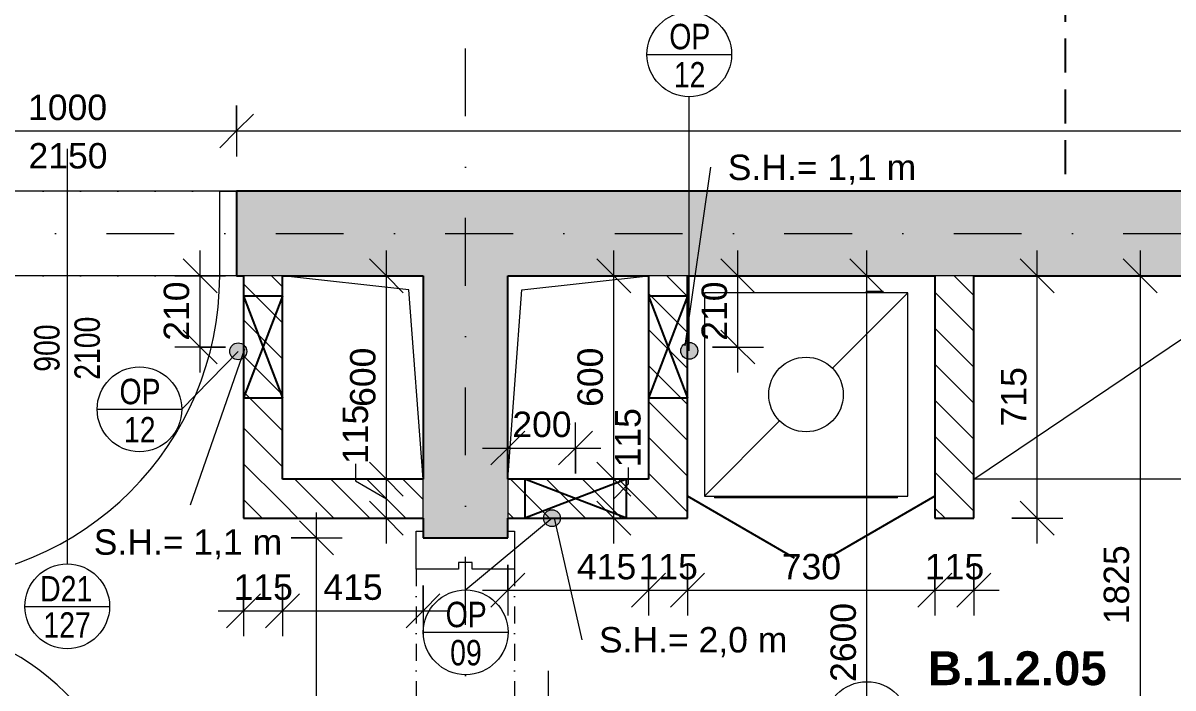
# Model space of a CAD drawing. Header units: millimetres. Extents: x -8633 to 38101, y -2985 to 57546.
# Drawn here: x 5865 to 9259, y 49462 to 51424 of the extents above; entities that cross this region are included whole.
import ezdxf

# ---------------------------------------------------------------- set-up
doc = ezdxf.new("R2010")
doc.units = ezdxf.units.MM
for name, pattern in [('HA_Dash_3mm-S1mm', [150, 100, -50]), ('HA_DashDot_10mm-S3mm', [500, 200, -150, 0, -150]), ('HA_DashDot_2_2mm-S0_6mm', [110, 50, -30, 0, -30])]:
    doc.linetypes.add(name, pattern=pattern)
for name, color, linetype, lineweight in [('A-____-____-DIMS', 9, 'Continuous', 5), ('A-____-____-DIMS-50', 9, 'Continuous', 5), ('A-AREA-____-IDEN', 9, 'Continuous', 9), ('A-DETL-____-HDLN', 9, 'HA_Dash_3mm-S1mm', 25), ('A-DETL-____-OTLN', 9, 'Continuous', 25), ('A-DETL-GENF-OTLN', 9, 'Continuous', 9), ('A-DOOR-____-IDEN', 9, 'Continuous', 9), ('A-DOOR-____-MCUT', 9, 'HA_DashDot_2_2mm-S0_6mm', 9), ('A-DOOR-____-OTLN', 9, 'Continuous', 9), ('A-DOOR-FRAM-MCUT', 9, 'Continuous', 9), ('A-GENM-____-IDEN', 9, 'Continuous', 9), ('A-GENM-____-OTLN', 9, 'Continuous', 9), ('A-WALL-____-MCUT', 9, 'Continuous', 25), ('A-WALL-____-PATT', 9, 'Continuous', 25), ('E-ELEC-FIXT-OTLN', 9, 'Continuous', 9), ('G-____-____-TEXT', 9, 'Continuous', 5), ('I-FURN-____-OTLN', 9, 'Continuous', 9), ('I-WALL-____-MCUT', 9, 'Continuous', 25), ('S-GRID-____-OTLN', 9, 'Continuous', 5)]:
    doc.layers.add(name, color=color, linetype=linetype, lineweight=lineweight)
doc.styles.add('Arial_1', font='arial.ttf', dxfattribs={"height": 75})
doc.styles.add('Arial_2', font='arial.ttf', dxfattribs={"width": 0.8, "height": 75})
doc.styles.add('Arial_B', font='arialbd.ttf', dxfattribs={"height": 100})
doc.dimstyles.new('Inner_Dimensions', dxfattribs={"dimscale": 304.8, "dimtxt": 76.519455, "dimasz": 0.328084, "dimexe": 0.246063, "dimexo": 0.0625, "dimgap": 0.032808, "dimtad": 1, "dimdec": 0, "dimzin": 0, "dimdsep": 46, "dimtxsty": 'Arial_1', "dimblk1": 'OBLIQUE', "dimblk2": 'OBLIQUE', "dimsah": 1, "dimcen": 0.09, "dimdle": 0.246063, "dimazin": 0, "dimtfac": 1, "dimtdec": 4, "dimtix": 1, "dimtmove": 0, "dimatfit": 3, "dimfxl": 0.246063, "dimfxlon": 1, "dimtvp": 1, "dimtolj": 1, "dimtzin": 0, "dimlwd": 9, "dimlwe": 9, "dimarcsym": 2})
doc.dimstyles.new('Inner_Dimensions_1', dxfattribs={"dimscale": 304.8, "dimtxt": 76.519455, "dimasz": 0.328084, "dimexe": 0.246063, "dimexo": 0.0625, "dimgap": 0.032808, "dimtad": 1, "dimdec": 0, "dimzin": 0, "dimdsep": 46, "dimtxsty": 'Arial_1', "dimblk1": 'OBLIQUE', "dimblk2": 'OBLIQUE', "dimsah": 1, "dimcen": 0.09, "dimdle": 0.246063, "dimazin": 0, "dimtfac": 1, "dimtdec": 4, "dimtix": 1, "dimtmove": 2, "dimatfit": 3, "dimfxl": 0.246063, "dimfxlon": 1, "dimtvp": 1, "dimtolj": 1, "dimtzin": 0, "dimlwd": 9, "dimlwe": 9, "dimarcsym": 2})
doc.dimstyles.new('Inner_Dimensions_2', dxfattribs={"dimscale": 304.8, "dimtxt": 76.519455, "dimasz": 0.328084, "dimexe": 0.246063, "dimexo": 0.0625, "dimgap": 0.032808, "dimtad": 1, "dimdec": 0, "dimzin": 0, "dimdsep": 46, "dimtxsty": 'Arial_1', "dimblk1": 'OBLIQUE', "dimblk2": 'OBLIQUE', "dimsah": 1, "dimcen": 0.09, "dimdle": 0.246063, "dimazin": 0, "dimtfac": 1, "dimtdec": 4, "dimtix": 1, "dimtmove": 1, "dimatfit": 3, "dimfxl": 0.246063, "dimfxlon": 1, "dimtvp": 1, "dimtolj": 1, "dimtzin": 0, "dimlwd": 9, "dimlwe": 9, "dimarcsym": 2})
pattern_1 = [(135, (0, 0), (-53.03301, -53.03301), [])]

# ---------------------------------------------------------------- blocks, each defined once
blk = doc.blocks.new('HA_DR_Single_Swing_Solid - In_BJ_900x2100_Vstupni-2124272-DPS_1NP - B')
at = {"layer": 'A-DOOR-____-MCUT'}
for p, q in [((-450, 125), (450, 125)), ((-450, -125), (450, -125))]:
    blk.add_line(p, q, dxfattribs=at)
at = {"layer": 'A-DOOR-____-OTLN', "lineweight": 5}
blk.add_line((450, 1025), (450, 125), dxfattribs=at)
at = {"layer": 'A-DOOR-____-OTLN'}
for p, q in [((-500, 125), (500, 125)), ((-500, -125), (500, -125))]:
    blk.add_line(p, q, dxfattribs=at)
at = {"layer": 'A-DOOR-____-OTLN', "lineweight": 5}
blk.add_arc((450, 125), 900, 90, 180, dxfattribs=at)
at = {"layer": 'A-DOOR-FRAM-MCUT'}
for p, q in [((-500, 125), (-450, 125)), ((-450, 125), (-450, -125)), ((450, 125), (500, 125)), ((450, -125), (450, 125)), ((-450, -125), (-500, -125)), ((500, -125), (450, -125))]:
    blk.add_line(p, q, dxfattribs=at)
blk = doc.blocks.new('HA_DR_Single_Swing_Solid - In_BJ_700x2100-2124340-DPS_1NP - B')
at = {"layer": 'A-DOOR-____-MCUT'}
for p, q in [((-350, 57.5), (350, 57.5)), ((-350, -57.5), (350, -57.5))]:
    blk.add_line(p, q, dxfattribs=at)
at = {"layer": 'A-DOOR-____-OTLN', "lineweight": 5}
blk.add_line((350, 757.5), (350, 57.5), dxfattribs=at)
blk.add_arc((350, 57.5), 700, 90, 180, dxfattribs=at)
at = {"layer": 'A-DOOR-FRAM-MCUT'}
for p, q in [((-400, 57.5), (-350, 57.5)), ((-350, 57.5), (-350, -57.5)), ((350, 57.5), (400, 57.5)), ((350, -57.5), (350, 57.5)), ((-350, -57.5), (-400, -57.5)), ((400, -57.5), (350, -57.5))]:
    blk.add_line(p, q, dxfattribs=at)
blk = doc.blocks.new('HA_GM_Shaft_Rectangle - Default-2138652-DPS_1NP - B')
at = {"layer": 'A-DETL-GENF-OTLN'}
for p, q in [((41.5, -41.5), (415, 0)), ((0, -600), (41.5, -41.5))]:
    blk.add_line(p, q, dxfattribs=at)
at = {"layer": 'A-GENM-____-OTLN'}
for p, q in [((0, -600), (0, 0)), ((0, 0), (415, 0)), ((415, 0), (415, -600)), ((415, -600), (0, -600))]:
    blk.add_line(p, q, dxfattribs=at)
blk = doc.blocks.new('HA_GM_Shaft_Rectangle - Default-2138654-DPS_1NP - B')
at = {"layer": 'A-DETL-GENF-OTLN'}
for p, q in [((0, 600), (41.5, 41.5)), ((41.5, 41.5), (415, 0))]:
    blk.add_line(p, q, dxfattribs=at)
at = {"layer": 'A-GENM-____-OTLN'}
for p, q in [((0, 600), (0, 0)), ((415, 600), (0, 600)), ((415, 0), (415, 600)), ((0, 0), (415, 0))]:
    blk.add_line(p, q, dxfattribs=at)
blk = doc.blocks.new('R_bathroom_washing_machine - 600x600x900-1448762-DPS_1NP - B')
at = {"layer": 'E-ELEC-FIXT-OTLN'}
for p, q in [((677.5, 596.6), (77.5, 596.6)), ((77.5, 596.6), (77.5, -3.4)), ((455.3, 374.4), (677.5, 596.6)), ((554.7, 601.6), (554.7, 596.6)), ((554.7, 601.6), (572.4, 601.6)), ((572.2, 601.6), (572.2, 596.6)), ((572.4, 601.6), (579.7, 601.6)), ((579.7, 601.6), (586.9, 601.6)), ((586.9, 601.6), (604.7, 601.6)), ((587.2, 596.6), (587.2, 601.6)), ((604.7, 596.6), (604.7, 601.6)), ((677.5, -3.4), (677.5, 596.6)), ((77.5, -3.4), (299.7, 218.9)), ((77.5, -3.4), (677.5, -3.4)), ((107.5, -3.4), (107.5, -8.4)), ((647.5, -8.4), (107.5, -8.4)), ((647.5, -8.4), (647.5, -3.4))]:
    blk.add_line(p, q, dxfattribs=at)
blk.add_circle((377.5, 296.6), 110, dxfattribs=at)
blk = doc.blocks.new('NAB_Šatní_skříň_ADNS - 600x2000xšířka-1735419-DPS_1NP - B')
at = {"layer": 'I-FURN-____-OTLN'}
for p, q in [((0, -600), (890, 0)), ((890, 0), (1780, -600)), ((1780, -600), (0, -600))]:
    blk.add_line(p, q, dxfattribs=at)
blk = doc.blocks.new('HA_DR_Single_SlidingToPocket_Solid - In_BJ_800x2100-2105138-DPS_1NP - B')
at = {"layer": 'A-DOOR-____-MCUT', "linetype": 'Continuous', "lineweight": 5}
for p, q in [((100, 245), (7.6, 298.3)), ((100, 245), (-100, 245)), ((-20, 20), (400, 20)), ((-20, -18.6), (-20, 20)), ((492.5, 20), (820, 20)), ((820, 20), (820, -18.6)), ((820, -18.6), (-20, -18.6))]:
    blk.add_line(p, q, dxfattribs=at)
at = {"layer": 'A-DOOR-____-MCUT'}
for p, q in [((-400, 145), (400, 145)), ((-400, -145), (400, -145))]:
    blk.add_line(p, q, dxfattribs=at)
at = {"layer": 'A-DOOR-FRAM-MCUT'}
for p, q in [((-512.5, 145), (-400, 145)), ((-512.5, 125), (-512.5, 145)), ((-400, 145), (-400, 20)), ((400, 145), (512.5, 145)), ((400, 20), (400, 145)), ((512.5, 145), (512.5, 125)), ((492.5, 47.5), (492.5, 20)), ((852.5, 20), (852.5, 47.5)), ((932.5, 47.5), (932.5, 20)), ((-420, 20), (-420, -20)), ((-400, 20), (-420, 20)), ((492.5, 20), (400, 20)), ((932.5, 20), (852.5, 20)), ((-420, -20), (-400, -20)), ((-400, -20), (-400, -145)), ((400, -20), (492.5, -20)), ((400, -145), (400, -20)), ((492.5, -20), (492.5, -47.5)), ((852.5, -20), (932.5, -20)), ((852.5, -47.5), (852.5, -20)), ((932.5, -20), (932.5, -47.5)), ((-512.5, -145), (-512.5, -125)), ((512.5, -125), (512.5, -145)), ((-400, -145), (-512.5, -145)), ((512.5, -145), (400, -145))]:
    blk.add_line(p, q, dxfattribs=at)
blk = doc.blocks.new('HA_TAG_Door_TypeMark_wDimensions - Scale50_Right with Bouble-921060-DPS_1NP - B')
at = {"layer": 'A-DOOR-____-IDEN'}
for p, q in [((0, 5), (0, -19.5)), ((-2.5, -22), (2.5, -22))]:
    blk.add_line(p, q, dxfattribs=at)
blk.add_circle((0, -22), 2.5, dxfattribs=at)
blk = doc.blocks.new('DIMBLOCK148-DPS_1NP - B')
at = {"layer": 'A-____-____-DIMS-50', "lineweight": 9}
for p, q in [((5495.7, 51180.2), (5495.7, 51030.2)), ((5495.7, 51105.2), (5495.7, 51180.2)), ((6495.7, 51180.2), (6495.7, 51030.2)), ((6495.7, 51105.2), (6495.7, 51180.2)), ((5495.7, 51105.2), (5545.7, 51155.2)), ((6495.7, 51105.2), (6545.7, 51155.2)), ((5495.7, 51105.2), (5445.7, 51055.2)), ((5495.7, 51105.2), (6495.7, 51105.2)), ((6495.7, 51105.2), (6445.7, 51055.2))]:
    blk.add_line(p, q, dxfattribs=at)
at = {"layer": 'A-____-____-DIMS-50', "color": 0, "lineweight": 9, "insert": (5880.3, 51212.5), "char_height": 75, "width": 276.883, "attachment_point": 1, "line_spacing_factor": 0.941778, "style": 'Arial_1'}
blk.add_mtext('1000', dxfattribs=at)
blk = doc.blocks.new('_Oblique')
at = {"color": 0, "linetype": 'ByBlock', "lineweight": -2}
blk.add_line((-0.5, -0.5), (0.5, 0.5), dxfattribs=at)
blk = doc.blocks.new('DIMBLOCK149-DPS_1NP - B')
at = {"layer": 'A-____-____-DIMS-50', "lineweight": 9}
for p, q in [((6495.7, 51180.2), (6495.7, 51030.2)), ((6495.7, 51105.2), (6495.7, 51180.2)), ((15145.7, 51180.2), (15145.7, 51030.2)), ((15145.7, 51105.2), (15145.7, 51180.2)), ((6495.7, 51105.2), (6545.7, 51155.2)), ((15145.7, 51105.2), (15195.7, 51155.2)), ((6495.7, 51105.2), (6445.7, 51055.2)), ((6495.7, 51105.2), (15220.7, 51105.2)), ((15145.7, 51105.2), (15095.7, 51055.2))]:
    blk.add_line(p, q, dxfattribs=at)
at = {"layer": 'A-____-____-DIMS-50', "color": 0, "lineweight": 9, "insert": (10705.3, 51212.5), "char_height": 75, "width": 276.883, "attachment_point": 1, "line_spacing_factor": 0.941778, "style": 'Arial_1'}
blk.add_mtext('8650', dxfattribs=at)
blk = doc.blocks.new('DIMBLOCK188-DPS_1NP - B')
at = {"layer": 'A-____-____-DIMS-50', "lineweight": 9}
for p, q in [((9161.4, 50752.7), (9161.4, 48852.7)), ((9161.4, 50677.7), (9111.4, 50727.7)), ((9236.4, 50677.7), (9086.4, 50677.7)), ((9161.4, 50677.7), (9211.4, 50627.7)), ((9161.4, 50677.7), (9236.4, 50677.7)), ((9161.4, 48852.7), (9111.4, 48902.7)), ((9236.4, 48852.7), (9086.4, 48852.7)), ((9161.4, 48852.7), (9211.4, 48802.7)), ((9161.4, 48852.7), (9236.4, 48852.7))]:
    blk.add_line(p, q, dxfattribs=at)
at = {"layer": 'A-____-____-DIMS-50', "color": 0, "lineweight": 9, "insert": (9054, 49649.9), "char_height": 75, "width": 276.883, "attachment_point": 1, "rotation": 90, "line_spacing_factor": 0.941778, "style": 'Arial_1'}
blk.add_mtext('1825', dxfattribs=at)
blk = doc.blocks.new('DIMBLOCK191-DPS_1NP - B')
at = {"layer": 'A-____-____-DIMS-50', "lineweight": 9}
for p, q in [((6515.7, 49764.5), (6515.7, 49614.5)), ((6515.7, 49689.5), (6515.7, 49764.5)), ((6630.7, 49764.5), (6630.7, 49614.5)), ((6630.7, 49689.5), (6630.7, 49764.5)), ((6515.7, 49689.5), (6565.7, 49739.5)), ((6630.7, 49689.5), (6680.7, 49739.5)), ((6440.7, 49689.5), (6630.7, 49689.5)), ((6515.7, 49689.5), (6465.7, 49639.5)), ((6630.7, 49689.5), (6580.7, 49639.5))]:
    blk.add_line(p, q, dxfattribs=at)
at = {"layer": 'A-____-____-DIMS-50', "color": 0, "lineweight": 9, "insert": (6486.7, 49796.9), "char_height": 75, "width": 207.662, "attachment_point": 1, "line_spacing_factor": 0.941778, "style": 'Arial_1'}
blk.add_mtext('115', dxfattribs=at)
blk = doc.blocks.new('DIMBLOCK192-DPS_1NP - B')
at = {"layer": 'A-____-____-DIMS-50', "lineweight": 9}
for p, q in [((6630.7, 49764.5), (6630.7, 49614.5)), ((6630.7, 49689.5), (6630.7, 49764.5)), ((7045.7, 49764.5), (7045.7, 49614.5)), ((7045.7, 49689.5), (7045.7, 49764.5)), ((6630.7, 49689.5), (6680.7, 49739.5)), ((7045.7, 49689.5), (7095.7, 49739.5)), ((6630.7, 49689.5), (6580.7, 49639.5)), ((6630.7, 49689.5), (7120.7, 49689.5)), ((7045.7, 49689.5), (6995.7, 49639.5))]:
    blk.add_line(p, q, dxfattribs=at)
at = {"layer": 'A-____-____-DIMS-50', "color": 0, "lineweight": 9, "insert": (6751.7, 49796.9), "char_height": 75, "width": 207.662, "attachment_point": 1, "line_spacing_factor": 0.941778, "style": 'Arial_1'}
blk.add_mtext('415', dxfattribs=at)
blk = doc.blocks.new('DIMBLOCK193-DPS_1NP - B')
at = {"layer": 'A-____-____-DIMS-50', "lineweight": 9}
for p, q in [((6846.8, 50122.8), (6846.8, 50072.8)), ((6937.5, 50077.7), (6887.5, 50127.7)), ((6846.8, 50072.8), (6937.5, 50020.2)), ((6862.5, 50077.7), (7012.5, 50077.7)), ((6937.5, 50077.7), (6862.5, 50077.7)), ((6937.5, 49887.7), (6937.5, 50077.7)), ((6937.5, 50077.7), (6987.5, 50027.7)), ((6937.5, 49962.7), (6887.5, 50012.7)), ((6862.5, 49962.7), (7012.5, 49962.7)), ((6937.5, 49962.7), (6862.5, 49962.7)), ((6937.5, 49962.7), (6987.5, 49912.7))]:
    blk.add_line(p, q, dxfattribs=at)
at = {"layer": 'A-____-____-DIMS-50', "color": 0, "lineweight": 9, "insert": (6808.3, 50122.8), "char_height": 75, "width": 207.662, "attachment_point": 1, "rotation": 90, "line_spacing_factor": 0.941778, "style": 'Arial_1'}
blk.add_mtext('115', dxfattribs=at)
blk = doc.blocks.new('DIMBLOCK194-DPS_1NP - B')
at = {"layer": 'A-____-____-DIMS-50', "lineweight": 9}
for p, q in [((6937.5, 50077.7), (6937.5, 50752.7)), ((6937.5, 50677.7), (6887.5, 50727.7)), ((6862.5, 50677.7), (7012.5, 50677.7)), ((6937.5, 50677.7), (6862.5, 50677.7)), ((6937.5, 50677.7), (6987.5, 50627.7)), ((6937.5, 50077.7), (6887.5, 50127.7)), ((6862.5, 50077.7), (7012.5, 50077.7)), ((6937.5, 50077.7), (6862.5, 50077.7)), ((6937.5, 50077.7), (6987.5, 50027.7))]:
    blk.add_line(p, q, dxfattribs=at)
at = {"layer": 'A-____-____-DIMS-50', "color": 0, "lineweight": 9, "insert": (6830.2, 50291.2), "char_height": 75, "width": 207.662, "attachment_point": 1, "rotation": 90, "line_spacing_factor": 0.941778, "style": 'Arial_1'}
blk.add_mtext('600', dxfattribs=at)
blk = doc.blocks.new('DIMBLOCK195-DPS_1NP - B')
at = {"layer": 'A-____-____-DIMS-50', "lineweight": 9}
for p, q in [((7608.6, 50077.7), (7558.6, 50127.7)), ((7650.9, 50112.7), (7650.9, 50062.7)), ((7533.6, 50077.7), (7683.6, 50077.7)), ((7608.6, 50077.7), (7533.6, 50077.7)), ((7608.6, 49887.7), (7608.6, 50077.7)), ((7608.6, 50077.7), (7658.6, 50027.7)), ((7650.9, 50062.7), (7608.6, 50020.2)), ((7608.6, 49962.7), (7558.6, 50012.7)), ((7533.6, 49962.7), (7683.6, 49962.7)), ((7608.6, 49962.7), (7533.6, 49962.7)), ((7608.6, 49962.7), (7658.6, 49912.7))]:
    blk.add_line(p, q, dxfattribs=at)
at = {"layer": 'A-____-____-DIMS-50', "color": 0, "lineweight": 9, "insert": (7612.4, 50112.7), "char_height": 75, "width": 207.662, "attachment_point": 1, "rotation": 90, "line_spacing_factor": 0.941778, "style": 'Arial_1'}
blk.add_mtext('115', dxfattribs=at)
blk = doc.blocks.new('DIMBLOCK196-DPS_1NP - B')
at = {"layer": 'A-____-____-DIMS-50', "lineweight": 9}
for p, q in [((7608.6, 50077.7), (7608.6, 50752.7)), ((7608.6, 50677.7), (7558.6, 50727.7)), ((7533.6, 50677.7), (7683.6, 50677.7)), ((7608.6, 50677.7), (7533.6, 50677.7)), ((7608.6, 50677.7), (7658.6, 50627.7)), ((7608.6, 50077.7), (7558.6, 50127.7)), ((7533.6, 50077.7), (7683.6, 50077.7)), ((7608.6, 50077.7), (7533.6, 50077.7)), ((7608.6, 50077.7), (7658.6, 50027.7))]:
    blk.add_line(p, q, dxfattribs=at)
at = {"layer": 'A-____-____-DIMS-50', "color": 0, "lineweight": 9, "insert": (7501.2, 50291.2), "char_height": 75, "width": 207.662, "attachment_point": 1, "rotation": 90, "line_spacing_factor": 0.941778, "style": 'Arial_1'}
blk.add_mtext('600', dxfattribs=at)
blk = doc.blocks.new('DIMBLOCK197-DPS_1NP - B')
at = {"layer": 'A-____-____-DIMS-50', "lineweight": 9}
for p, q in [((7295.7, 49825.2), (7295.7, 49675.2)), ((7295.7, 49750.2), (7295.7, 49825.2)), ((7710.7, 49825.2), (7710.7, 49675.2)), ((7710.7, 49750.2), (7710.7, 49825.2)), ((7295.7, 49750.2), (7345.7, 49800.2)), ((7710.7, 49750.2), (7760.7, 49800.2)), ((7220.7, 49750.2), (7710.7, 49750.2)), ((7295.7, 49750.2), (7245.7, 49700.2)), ((7710.7, 49750.2), (7660.7, 49700.2))]:
    blk.add_line(p, q, dxfattribs=at)
at = {"layer": 'A-____-____-DIMS-50', "color": 0, "lineweight": 9, "insert": (7500, 49857.5), "char_height": 75, "width": 207.662, "attachment_point": 1, "line_spacing_factor": 0.941778, "style": 'Arial_1'}
blk.add_mtext('415', dxfattribs=at)
blk = doc.blocks.new('DIMBLOCK198-DPS_1NP - B')
at = {"layer": 'A-____-____-DIMS-50', "lineweight": 9}
for p, q in [((7710.7, 49825.2), (7710.7, 49675.2)), ((7710.7, 49750.2), (7710.7, 49825.2)), ((7825.7, 49825.2), (7825.7, 49675.2)), ((7825.7, 49750.2), (7825.7, 49825.2)), ((7710.7, 49750.2), (7760.7, 49800.2)), ((7825.7, 49750.2), (7875.7, 49800.2)), ((7710.7, 49750.2), (7660.7, 49700.2)), ((7710.7, 49750.2), (7825.7, 49750.2)), ((7825.7, 49750.2), (7775.7, 49700.2))]:
    blk.add_line(p, q, dxfattribs=at)
at = {"layer": 'A-____-____-DIMS-50', "color": 0, "lineweight": 9, "insert": (7681.7, 49857.5), "char_height": 75, "width": 207.662, "attachment_point": 1, "line_spacing_factor": 0.941778, "style": 'Arial_1'}
blk.add_mtext('115', dxfattribs=at)
blk = doc.blocks.new('DIMBLOCK199-DPS_1NP - B')
at = {"layer": 'A-____-____-DIMS-50', "lineweight": 9}
for p, q in [((7825.7, 49825.2), (7825.7, 49675.2)), ((7825.7, 49750.2), (7825.7, 49825.2)), ((8555.7, 49825.2), (8555.7, 49675.2)), ((8555.7, 49750.2), (8555.7, 49825.2)), ((7825.7, 49750.2), (7875.7, 49800.2)), ((8555.7, 49750.2), (8605.7, 49800.2)), ((7825.7, 49750.2), (7775.7, 49700.2)), ((7825.7, 49750.2), (8555.7, 49750.2)), ((8555.7, 49750.2), (8505.7, 49700.2))]:
    blk.add_line(p, q, dxfattribs=at)
at = {"layer": 'A-____-____-DIMS-50', "color": 0, "lineweight": 9, "insert": (8104.2, 49857.5), "char_height": 75, "width": 207.662, "attachment_point": 1, "line_spacing_factor": 0.941778, "style": 'Arial_1'}
blk.add_mtext('730', dxfattribs=at)
blk = doc.blocks.new('DIMBLOCK200-DPS_1NP - B')
at = {"layer": 'A-____-____-DIMS-50', "lineweight": 9}
for p, q in [((8555.7, 49825.2), (8555.7, 49675.2)), ((8555.7, 49750.2), (8555.7, 49825.2)), ((8670.7, 49825.2), (8670.7, 49675.2)), ((8670.7, 49750.2), (8670.7, 49825.2)), ((8555.7, 49750.2), (8605.7, 49800.2)), ((8670.7, 49750.2), (8720.7, 49800.2)), ((8555.7, 49750.2), (8505.7, 49700.2)), ((8555.7, 49750.2), (8745.7, 49750.2)), ((8670.7, 49750.2), (8620.7, 49700.2))]:
    blk.add_line(p, q, dxfattribs=at)
at = {"layer": 'A-____-____-DIMS-50', "color": 0, "lineweight": 9, "insert": (8526.7, 49857.5), "char_height": 75, "width": 207.662, "attachment_point": 1, "line_spacing_factor": 0.941778, "style": 'Arial_1'}
blk.add_mtext('115', dxfattribs=at)
blk = doc.blocks.new('DIMBLOCK201-DPS_1NP - B')
at = {"layer": 'A-____-____-DIMS-50', "lineweight": 9}
for p, q in [((8858, 49887.7), (8858, 50752.7)), ((8858, 50677.7), (8808, 50727.7)), ((8783, 50677.7), (8933, 50677.7)), ((8858, 50677.7), (8783, 50677.7)), ((8858, 50677.7), (8908, 50627.7)), ((8858, 49962.7), (8808, 50012.7)), ((8783, 49962.7), (8933, 49962.7)), ((8858, 49962.7), (8783, 49962.7)), ((8858, 49962.7), (8908, 49912.7))]:
    blk.add_line(p, q, dxfattribs=at)
at = {"layer": 'A-____-____-DIMS-50', "color": 0, "lineweight": 9, "insert": (8750.7, 50233.7), "char_height": 75, "width": 207.662, "attachment_point": 1, "rotation": 90, "line_spacing_factor": 0.941778, "style": 'Arial_1'}
blk.add_mtext('715', dxfattribs=at)
blk = doc.blocks.new('HA_TAG_GM_Products - Generic-588599-DPS_1NP - B')
at = {"layer": 'A-GENM-____-IDEN'}
blk.add_line((-2.5, 0), (2.5, 0), dxfattribs=at)
blk.add_circle((0, 0), 2.5, dxfattribs=at)
blk = doc.blocks.new('DIMBLOCK251-DPS_1NP - B')
at = {"layer": 'A-____-____-DIMS-50', "lineweight": 9}
for p, q in [((6387.9, 50392.8), (6387.9, 50752.7)), ((6387.9, 50677.7), (6337.9, 50727.7)), ((6312.9, 50677.7), (6462.9, 50677.7)), ((6387.9, 50677.7), (6312.9, 50677.7)), ((6387.9, 50677.7), (6437.9, 50627.7)), ((6387.9, 50467.8), (6337.9, 50517.8)), ((6462.9, 50467.8), (6312.9, 50467.8)), ((6387.9, 50467.8), (6437.9, 50417.8)), ((6387.9, 50467.8), (6462.9, 50467.8))]:
    blk.add_line(p, q, dxfattribs=at)
at = {"layer": 'A-____-____-DIMS-50', "color": 0, "lineweight": 9, "insert": (6280.5, 50486.3), "char_height": 75, "width": 207.662, "attachment_point": 1, "rotation": 90, "line_spacing_factor": 0.941778, "style": 'Arial_1'}
blk.add_mtext('210', dxfattribs=at)
blk = doc.blocks.new('DIMBLOCK252-DPS_1NP - B')
at = {"layer": 'A-____-____-DIMS-50', "lineweight": 9}
for p, q in [((7295.7, 50244.8), (7295.7, 50094.8)), ((7295.7, 50169.8), (7295.7, 50244.8)), ((7295.7, 50169.8), (7345.7, 50219.8)), ((7495.7, 50094.8), (7495.7, 50244.8)), ((7495.7, 50169.8), (7545.7, 50219.8)), ((7220.7, 50169.8), (7570.7, 50169.8)), ((7295.7, 50169.8), (7245.7, 50119.8)), ((7495.7, 50169.8), (7445.7, 50119.8)), ((7495.7, 50169.8), (7495.7, 50094.8))]:
    blk.add_line(p, q, dxfattribs=at)
at = {"layer": 'A-____-____-DIMS-50', "color": 0, "lineweight": 9, "insert": (7309.2, 50277.2), "char_height": 75, "width": 207.662, "attachment_point": 1, "line_spacing_factor": 0.941778, "style": 'Arial_1'}
blk.add_mtext('200', dxfattribs=at)
blk = doc.blocks.new('DIMBLOCK253-DPS_1NP - B')
at = {"layer": 'A-____-____-DIMS-50', "lineweight": 9}
for p, q in [((7974.8, 50392.8), (7974.8, 50752.7)), ((7974.8, 50677.7), (7924.8, 50727.7)), ((7899.8, 50677.7), (8049.8, 50677.7)), ((7974.8, 50677.7), (7899.8, 50677.7)), ((7974.8, 50677.7), (8024.8, 50627.7)), ((7974.8, 50467.8), (7924.8, 50517.8)), ((7899.8, 50467.8), (8049.8, 50467.8)), ((7974.8, 50467.8), (7899.8, 50467.8)), ((7974.8, 50467.8), (8024.8, 50417.8))]:
    blk.add_line(p, q, dxfattribs=at)
at = {"layer": 'A-____-____-DIMS-50', "color": 0, "lineweight": 9, "insert": (7867.4, 50486.3), "char_height": 75, "width": 207.662, "attachment_point": 1, "rotation": 90, "line_spacing_factor": 0.941778, "style": 'Arial_1'}
blk.add_mtext('210', dxfattribs=at)
blk = doc.blocks.new('DIMBLOCK286-DPS_1NP - B')
at = {"layer": 'A-____-____-DIMS-50', "lineweight": 9}
for p, q in [((8355.3, 48077.7), (8355.3, 50752.7)), ((8355.3, 50677.7), (8305.3, 50727.7)), ((8280.3, 50677.7), (8430.3, 50677.7)), ((8355.3, 50677.7), (8280.3, 50677.7)), ((8355.3, 50677.7), (8405.3, 50627.7)), ((8355.3, 48077.7), (8305.3, 48127.7)), ((8280.3, 48077.7), (8430.3, 48077.7)), ((8355.3, 48077.7), (8280.3, 48077.7)), ((8355.3, 48077.7), (8405.3, 48027.7))]:
    blk.add_line(p, q, dxfattribs=at)
at = {"layer": 'A-____-____-DIMS-50', "color": 0, "lineweight": 9, "insert": (8247.9, 49479.6), "char_height": 75, "width": 276.883, "attachment_point": 1, "rotation": 90, "line_spacing_factor": 0.941778, "style": 'Arial_1'}
blk.add_mtext('2600', dxfattribs=at)
blk = doc.blocks.new('DIMBLOCK287-DPS_1NP - B')
at = {"layer": 'A-____-____-DIMS-50', "lineweight": 9}
for p, q in [((6731.6, 49904.7), (6681.6, 49954.7)), ((6731.6, 48044.7), (6731.6, 49979.7)), ((6656.6, 49904.7), (6806.6, 49904.7)), ((6731.6, 49904.7), (6656.6, 49904.7)), ((6731.6, 49904.7), (6781.6, 49854.7)), ((6731.6, 48119.7), (6681.6, 48169.7)), ((6656.6, 48119.7), (6806.6, 48119.7)), ((6731.6, 48119.7), (6656.6, 48119.7)), ((6731.6, 48119.7), (6781.6, 48069.7))]:
    blk.add_line(p, q, dxfattribs=at)
at = {"layer": 'A-____-____-DIMS-50', "color": 0, "lineweight": 9, "insert": (6624.3, 48896.8), "char_height": 75, "width": 276.883, "attachment_point": 1, "rotation": 90, "line_spacing_factor": 0.941778, "style": 'Arial_1'}
blk.add_mtext('1785', dxfattribs=at)

msp = doc.modelspace()

# ---------------------------------------------------------------- hatches: boundary and pattern name
at = {"layer": 'A-GENM-____-IDEN'}
h = msp.add_hatch(color=256, dxfattribs=at)
edge = h.paths.add_edge_path()
edge.add_arc((6500.5, 50455.1), 25, 0, 360)
h = msp.add_hatch(color=256, dxfattribs=at)
edge = h.paths.add_edge_path()
edge.add_arc((7831.3, 50456.6), 25, 0, 360)
h = msp.add_hatch(color=256, dxfattribs=at)
edge = h.paths.add_edge_path()
edge.add_arc((7426.2, 49962.9), 25, 0, 360)
at = {"layer": 'A-WALL-____-PATT', "lineweight": 9}
h = msp.add_hatch(color=256, dxfattribs=at)
h.paths.add_polyline_path([(11321.4, 50677.7), (15145.7, 50677.7), (15145.7, 50927.7), (6495.7, 50927.7), (6495.7, 50677.7), (10565.7, 50677.7)])
h.paths.add_polyline_path([(5380.7, 50677.7), (5495.7, 50677.7), (5495.7, 50927.7), (1645.7, 50927.7), (1645.7, 50677.7), (5133.9, 50677.7)])
at = {"layer": 'A-WALL-____-PATT', "lineweight": 5}
h = msp.add_hatch(dxfattribs=at)
h.set_pattern_fill('FP_2', color=256, style=0, pattern_type=2)
h.set_pattern_definition(pattern_1)
h.paths.add_polyline_path([(6630.7, 49962.7), (6630.7, 50677.7), (6515.7, 50677.7), (6515.7, 49962.7)])
at = {"layer": 'A-WALL-____-PATT', "lineweight": 9}
h = msp.add_hatch(color=256, dxfattribs=at)
h.paths.add_polyline_path([(7295.7, 44052.7), (7295.7, 45702.7), (7045.7, 45702.7), (7045.7, 44052.7)])
h.paths.add_polyline_path([(7045.7, 47402.7), (7295.7, 47402.7), (7295.7, 48077.7), (7045.7, 48077.7)])
h.paths.add_polyline_path([(7045.7, 49904.7), (7295.7, 49904.7), (7295.7, 50677.7), (7045.7, 50677.7), (7045.7, 49962.7)])
at = {"layer": 'A-WALL-____-PATT', "lineweight": 5}
h = msp.add_hatch(dxfattribs=at)
h.set_pattern_fill('FP_2', color=256, style=0, pattern_type=2)
h.set_pattern_definition(pattern_1)
h.paths.add_polyline_path([(7825.7, 49962.7), (7825.7, 50677.7), (7710.7, 50677.7), (7710.7, 49962.7)])
h = msp.add_hatch(dxfattribs=at)
h.set_pattern_fill('FP_2', color=256, style=0, pattern_type=2)
h.set_pattern_definition(pattern_1)
h.paths.add_polyline_path([(8555.7, 49962.7), (8670.7, 49962.7), (8670.7, 50677.7), (8555.7, 50677.7), (8555.7, 50227.2)])
h = msp.add_hatch(dxfattribs=at)
h.set_pattern_fill('FP_2', color=256, style=0, pattern_type=2)
h.set_pattern_definition(pattern_1)
h.paths.add_polyline_path([(6630.7, 49962.7), (7045.7, 49962.7), (7045.7, 50077.7), (6630.7, 50077.7)])
h = msp.add_hatch(dxfattribs=at)
h.set_pattern_fill('FP_2', color=256, style=0, pattern_type=2)
h.set_pattern_definition(pattern_1)
h.paths.add_polyline_path([(7295.7, 49962.7), (7710.7, 49962.7), (7710.7, 50077.7), (7295.7, 50077.7)])

# ---------------------------------------------------------------- linework, layer by layer
at = {"layer": 'A-DETL-____-HDLN'}
msp.add_line((8940.7, 52427.7), (8940.7, 50927.7), dxfattribs=at)
at = {"layer": 'A-DETL-____-OTLN'}
for p, q in [((6515.7, 50617.8), (6515.7, 50317.8)), ((6630.7, 50617.8), (6515.7, 50617.8)), ((6515.7, 50617.8), (6630.7, 50317.8)), ((6630.7, 50617.8), (6515.7, 50317.8)), ((6630.7, 50317.8), (6630.7, 50617.8)), ((7710.7, 50617.8), (7710.7, 50317.8)), ((7825.7, 50617.8), (7710.7, 50617.8)), ((7710.7, 50617.8), (7825.7, 50317.8)), ((7825.7, 50617.8), (7710.7, 50317.8)), ((7825.7, 50317.8), (7825.7, 50617.8)), ((6515.7, 50317.8), (6630.7, 50317.8)), ((7710.7, 50317.8), (7825.7, 50317.8)), ((7645.7, 50077.7), (7345.7, 50077.7)), ((7345.7, 50077.7), (7345.7, 49962.7)), ((7645.7, 50077.7), (7345.7, 49962.7)), ((7645.7, 49962.7), (7345.7, 50077.7)), ((7645.7, 49962.7), (7645.7, 50077.7)), ((8141.8, 49845.2), (7825.7, 50027.7)), ((8555.7, 50027.7), (8239.6, 49845.2)), ((7345.7, 49962.7), (7645.7, 49962.7))]:
    msp.add_line(p, q, dxfattribs=at)
at = {"layer": 'A-GENM-____-IDEN'}
for p, q in [((7831.3, 50456.6), (7831.3, 51206.3)), ((6500.5, 50455.1), (6334, 50284)), ((7426.2, 49962.9), (7171.5, 49751.1))]:
    msp.add_line(p, q, dxfattribs=at)
for centre in [(6500.5, 50455.1), (7831.3, 50456.6), (7426.2, 49962.9)]:
    msp.add_circle(centre, 25, dxfattribs=at)
at = {"layer": 'A-WALL-____-MCUT', "lineweight": 9}
for p, q in [((6630.7, 50677.7), (6515.7, 50677.7)), ((7825.7, 50677.7), (7710.7, 50677.7)), ((8670.7, 50677.7), (8555.7, 50677.7)), ((7045.7, 49962.7), (7045.7, 50077.7)), ((7295.7, 50077.7), (7295.7, 49962.7))]:
    msp.add_line(p, q, dxfattribs=at)
at = {"layer": 'G-____-____-TEXT', "color": 250, "lineweight": 9}
for p, q in [((7818.7, 50471.4), (7894.9, 50998)), ((6518.9, 50461.7), (6358.6, 50000.9)), ((7433.7, 49958.5), (7514.6, 49604.1))]:
    msp.add_line(p, q, dxfattribs=at)
at = {"layer": 'I-WALL-____-MCUT'}
for p, q in [((15145.7, 50927.7), (6495.7, 50927.7)), ((6495.7, 50927.7), (6495.7, 50677.7)), ((6495.7, 50677.7), (6515.7, 50677.7)), ((6515.7, 50677.7), (6515.7, 49962.7)), ((6630.7, 50677.7), (7045.7, 50677.7)), ((6630.7, 50077.7), (6630.7, 50677.7)), ((7045.7, 50677.7), (7045.7, 50077.7)), ((7295.7, 50677.7), (7710.7, 50677.7)), ((7295.7, 50077.7), (7295.7, 50677.7)), ((7710.7, 50677.7), (7710.7, 50077.7)), ((7825.7, 50677.7), (8555.7, 50677.7)), ((7825.7, 49962.7), (7825.7, 50677.7)), ((8555.7, 50677.7), (8555.7, 49962.7)), ((8670.7, 50677.7), (10450.7, 50677.7)), ((8670.7, 49962.7), (8670.7, 50677.7)), ((7045.7, 50077.7), (6630.7, 50077.7)), ((7710.7, 50077.7), (7295.7, 50077.7)), ((6515.7, 49962.7), (7045.7, 49962.7)), ((7045.7, 49962.7), (7045.7, 49904.7)), ((7295.7, 49904.7), (7295.7, 49962.7)), ((7295.7, 49962.7), (7825.7, 49962.7)), ((8555.7, 49962.7), (8670.7, 49962.7)), ((7045.7, 49904.7), (7295.7, 49904.7))]:
    msp.add_line(p, q, dxfattribs=at)
at = {"layer": 'S-GRID-____-OTLN', "linetype": 'HA_DashDot_10mm-S3mm', "lineweight": 9}
for p, q in [((7170.7, 38646.2), (7170.7, 55921.8)), ((-6891.4, 50802.7), (21515.9, 50802.7))]:
    msp.add_line(p, q, dxfattribs=at)

# ---------------------------------------------------------------- block references
at = {"layer": 'A-DOOR-____-IDEN', "xscale": 49.99999999999998, "yscale": 49.99999999999998, "zscale": 49.99999999999998}
msp.add_blockref('HA_TAG_Door_TypeMark_wDimensions - Scale50_Right with Bouble-921060-DPS_1NP - B', (5995.7, 50802.7), dxfattribs=at)
at = {"layer": 'A-DOOR-____-IDEN', "xscale": 49.99999999999998, "yscale": 49.99999999999998, "zscale": 49.99999999999998, "rotation": 89.99999999999972}
msp.add_blockref('HA_TAG_Door_TypeMark_wDimensions - Scale50_Right with Bouble-921060-DPS_1NP - B', (7255.3, 49355.2), dxfattribs=at)
at = {"layer": 'A-DOOR-____-OTLN'}
for name, p, rotation in [('HA_DR_Single_Swing_Solid - In_BJ_900x2100_Vstupni-2124272-DPS_1NP - B', (5995.7, 50802.7), 180), ('HA_DR_Single_SlidingToPocket_Solid - In_BJ_800x2100-2105138-DPS_1NP - B', (7170.7, 49412.2), 269.9999999999998), ('HA_DR_Single_Swing_Solid - In_BJ_700x2100-2124340-DPS_1NP - B', (5438.2, 49302.7), 269.9999999999998)]:
    msp.add_blockref(name, p, dxfattribs=dict(at, rotation=rotation))
at = {"layer": 'A-GENM-____-IDEN', "xscale": 49.99999999999998, "yscale": 49.99999999999998, "zscale": 49.99999999999998}
for p in [(7831.3, 51331.3), (6209, 50284), (7171.5, 49626.1)]:
    msp.add_blockref('HA_TAG_GM_Products - Generic-588599-DPS_1NP - B', p, dxfattribs=at)
at = {"layer": 'A-GENM-____-OTLN', "lineweight": 5, "rotation": 180}
msp.add_blockref('HA_GM_Shaft_Rectangle - Default-2138654-DPS_1NP - B', (7045.7, 50677.7), dxfattribs=at)
at = {"layer": 'A-GENM-____-OTLN', "lineweight": 5}
msp.add_blockref('HA_GM_Shaft_Rectangle - Default-2138652-DPS_1NP - B', (7295.7, 50677.7), dxfattribs=at)
at = {"layer": 'E-ELEC-FIXT-OTLN'}
msp.add_blockref('R_bathroom_washing_machine - 600x600x900-1448762-DPS_1NP - B', (7798.2, 50031.1), dxfattribs=at)
at = {"layer": 'I-FURN-____-OTLN'}
msp.add_blockref('NAB_Šatní_skříň_ADNS - 600x2000xšířka-1735419-DPS_1NP - B', (8670.7, 50677.7), dxfattribs=at)

# ---------------------------------------------------------------- texts
at = {"layer": 'A-AREA-____-IDEN', "lineweight": 5, "insert": (8534.9, 49570.1), "char_height": 100, "width": 653.375, "attachment_point": 1, "style": 'Arial_B'}
msp.add_mtext('B.1.2.05', dxfattribs=at)
at = {"layer": 'A-DOOR-____-IDEN', "lineweight": 5, "char_height": 75, "attachment_point": 1}
for s, insert, width, style in [('2150', (5881.6, 51069.6), 288.607, 'Arial_1'), ('D21', (5915.9, 49792.1), 189.198, 'Arial_2'), ('127', (5925.5, 49685.1), 173.164, 'Arial_2')]:
    msp.add_mtext(s, dxfattribs=dict(at, insert=insert, width=width, style=style))
at = {"layer": 'A-DOOR-____-IDEN', "lineweight": 5, "char_height": 75, "attachment_point": 1, "rotation": 90, "style": 'Arial_2'}
for s, insert, width in [('900', (5898.1, 50394.8), 173.164), ('2100', (6017.1, 50371), 230.886)]:
    msp.add_mtext(s, dxfattribs=dict(at, insert=insert, width=width))
at = {"layer": 'A-GENM-____-IDEN', "lineweight": 5, "char_height": 75, "attachment_point": 1, "style": 'Arial_2'}
for s, insert, width in [('OP', (7772.3, 51421.4), 147.51), ('12', (7785.5, 51308.6), 115.443), ('OP', (6150, 50374.1), 147.51), ('12', (6163.2, 50261.4), 115.443), ('OP', (7112.5, 49716.2), 147.51), ('09', (7125.7, 49603.5), 115.443)]:
    msp.add_mtext(s, dxfattribs=dict(at, insert=insert, width=width))
at = {"layer": 'G-____-____-TEXT', "color": 7, "lineweight": 9, "char_height": 75, "width": 685.443, "attachment_point": 1, "style": 'Arial_1'}
for s, insert in [('S.H.= 1,1 m', (7944.9, 51035.5)), ('S.H.= 1,1 m', (6074.1, 49930)), ('S.H.= 2,0 m', (7564.6, 49641.6))]:
    msp.add_mtext(s, dxfattribs=dict(at, insert=insert))

# ---------------------------------------------------------------- dimensions: what is measured, and where the dimension line sits
at = {"layer": 'A-____-____-DIMS', "lineweight": 9}
for base, p1, p2, override, picture, middle in [((6495.7, 51105.2), (5495.7, 51180.2), (6495.7, 51180.2), {"dimpost": '<>', "dimfxl": 1000}, 'DIMBLOCK148-DPS_1NP - B', (5995.7, 51153.5)), ((15145.7, 51105.2), (6495.7, 51180.2), (15145.7, 51180.2), {"dimpost": '<>', "dimfxl": 8650}, 'DIMBLOCK149-DPS_1NP - B', (10820.7, 51153.5)), ((7495.7, 50169.8), (7295.7, 50244.8), (7495.7, 50094.8), {"dimpost": '<>', "dimfxl": 250}, 'DIMBLOCK252-DPS_1NP - B', (7395.7, 50218.1)), ((7825.7, 49750.2), (7710.7, 49825.2), (7825.7, 49825.2), {"dimpost": '<>', "dimfxl": 115}, 'DIMBLOCK198-DPS_1NP - B', (7768.2, 49798.5)), ((8555.7, 49750.2), (7825.7, 49825.2), (8555.7, 49825.2), {"dimpost": '<>', "dimfxl": 730}, 'DIMBLOCK199-DPS_1NP - B', (8190.7, 49798.5)), ((8670.7, 49750.2), (8555.7, 49825.2), (8670.7, 49825.2), {"dimpost": '<>', "dimfxl": 115}, 'DIMBLOCK200-DPS_1NP - B', (8613.2, 49798.5)), ((6630.7, 49689.5), (6515.7, 49764.5), (6630.7, 49764.5), {"dimpost": '<>', "dimfxl": 115}, 'DIMBLOCK191-DPS_1NP - B', (6573.2, 49737.8)), ((7045.7, 49689.5), (6630.7, 49764.5), (7045.7, 49764.5), {"dimpost": '<>', "dimfxl": 415}, 'DIMBLOCK192-DPS_1NP - B', (6838.2, 49737.8))]:
    dim = msp.add_linear_dim(base=base, p1=p1, p2=p2, dimstyle='Inner_Dimensions', override=override, dxfattribs=at)
    dim.commit()
    dim.dimension.update_dxf_attribs({"geometry": picture, "text_midpoint": middle})
for base, p1, p2, override, picture, middle in [((6387.9, 50677.7), (6462.9, 50467.8), (6312.9, 50677.7), {"dimpost": '<>', "dimfxl": 257.96573}, 'DIMBLOCK251-DPS_1NP - B', (6339.6, 50572.8)), ((6937.5, 50677.7), (6862.5, 50077.7), (6862.5, 50677.7), {"dimpost": '<>', "dimfxl": 600}, 'DIMBLOCK194-DPS_1NP - B', (6889.2, 50377.7)), ((7608.6, 50677.7), (7533.6, 50077.7), (7533.6, 50677.7), {"dimpost": '<>', "dimfxl": 600}, 'DIMBLOCK196-DPS_1NP - B', (7560.3, 50377.7)), ((7974.8, 50677.7), (7899.8, 50467.8), (7899.8, 50677.7), {"dimpost": '<>', "dimfxl": 209.872147}, 'DIMBLOCK253-DPS_1NP - B', (7926.5, 50572.8)), ((8858, 50677.7), (8783, 49962.7), (8783, 50677.7), {"dimpost": '<>', "dimfxl": 715}, 'DIMBLOCK201-DPS_1NP - B', (8809.7, 50320.2)), ((9161.4, 48852.7), (9236.4, 50677.7), (9236.4, 48852.7), {"dimpost": '<>', "dimfxl": 1825}, 'DIMBLOCK188-DPS_1NP - B', (9113.1, 49765.2)), ((6731.6, 49904.7), (6656.6, 48119.7), (6656.6, 49904.7), {"dimpost": '<>', "dimfxl": 1785}, 'DIMBLOCK287-DPS_1NP - B', (6683.3, 49012.2))]:
    dim = msp.add_linear_dim(base=base, p1=p1, p2=p2, angle=90, dimstyle='Inner_Dimensions', override=override, dxfattribs=at)
    dim.commit()
    dim.dimension.update_dxf_attribs({"geometry": picture, "text_midpoint": middle})
for base, p1, p2, dimstyle, override, picture, middle in [((8355.3, 50677.7), (8280.3, 48077.7), (8280.3, 50677.7), 'Inner_Dimensions_1', {"dimpost": '<>', "dimfxl": 2600}, 'DIMBLOCK286-DPS_1NP - B', (8297.9, 49618)), ((6937.5, 50077.7), (6862.5, 49962.7), (6862.5, 50077.7), 'Inner_Dimensions_2', {"dimpost": '<>', "dimfxl": 115}, 'DIMBLOCK193-DPS_1NP - B', (6858.3, 50226.7)), ((7608.6, 50077.7), (7533.6, 49962.7), (7533.6, 50077.7), 'Inner_Dimensions_2', {"dimpost": '<>', "dimfxl": 115}, 'DIMBLOCK195-DPS_1NP - B', (7662.4, 50216.6))]:
    dim = msp.add_linear_dim(base=base, p1=p1, p2=p2, angle=90, dimstyle=dimstyle, override=override, dxfattribs=at)
    dim.commit()
    dim.dimension.update_dxf_attribs({"geometry": picture, "text_midpoint": middle, "dimtype": 160, "text_rotation": 90})
dim = msp.add_linear_dim(base=(7710.7, 49750.2), p1=(7295.7, 49825.2), p2=(7710.7, 49825.2), dimstyle='Inner_Dimensions_1', override={"dimpost": '<>', "dimfxl": 415}, dxfattribs=at)
dim.commit()
dim.dimension.update_dxf_attribs({"geometry": 'DIMBLOCK197-DPS_1NP - B', "text_midpoint": (7603.9, 49807.5), "dimtype": 160})

doc.saveas('drawing.dxf')
